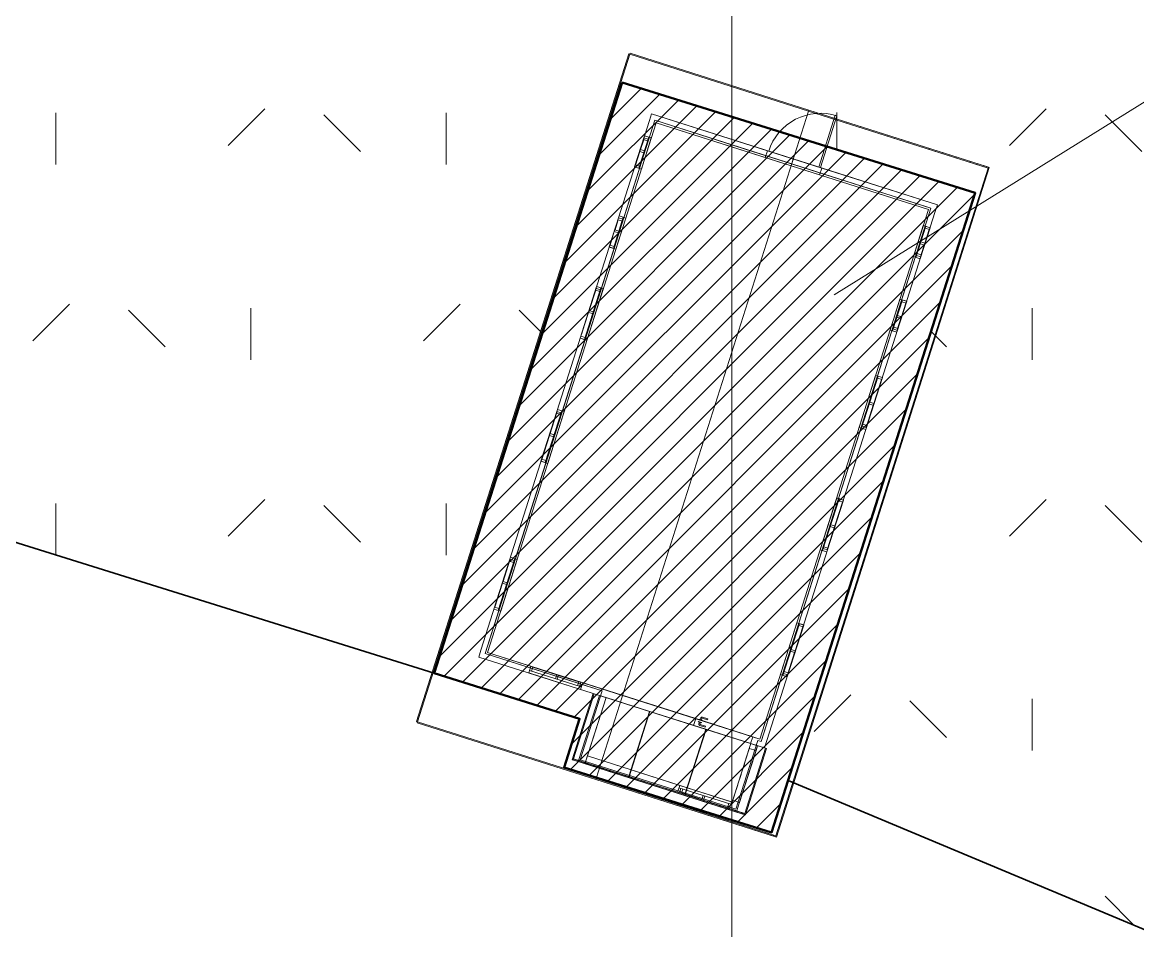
# Model space of a CAD drawing. Header units: metres. Extents: x -207 to 292, y -187 to 169.
# Drawn here: x -13.31 to 7.2, y 38.71 to 55.41 of the extents above; entities that cross this region are included whole.
import ezdxf

# ---------------------------------------------------------------- set-up
doc = ezdxf.new("R2010")
doc.units = ezdxf.units.M
doc.linetypes.add('Overhead', pattern=[0.003969, 0.002381, -0.001587])
for name, color, linetype, lineweight in [('A-DETL-GENF', 7, 'Continuous', 9), ('A-DETL-MEDM', 7, 'Continuous', 9), ('A-DOOR', 7, 'Continuous', 9), ('A-FLOR', 7, 'Continuous', 9), ('A-GLAZ', 7, 'Continuous', 9), ('A-ROOF', 7, 'Continuous', 9), ('A-ROOF-OTLN', 7, 'Continuous', 9), ('ACHURADO', 7, 'Continuous', 9), ('BORDE CAMINO', 7, 'Continuous', 35), ('C-BLDG-PADS', 7, 'Continuous', 9), ('C-TOPO', 7, 'Continuous', 9), ('edificios', 7, 'Continuous', 50), ('grilla', 7, 'Continuous', 9), ('I-WALL', 7, 'Continuous', 9)]:
    doc.layers.add(name, color=color, linetype=linetype, lineweight=lineweight)
doc.layers.add('PR10-ARQ-PL-001-Emplazamiento-C-1_dwg', color=7, linetype='Continuous', lineweight=9, true_color=0x767676)
doc.layers.add('TEXTO', color=5, linetype='Continuous', lineweight=9, true_color=0x0000ff)

# ---------------------------------------------------------------- blocks, each defined once
blk = doc.blocks.new('FCA_N_Puertas - FCA_N_Puerta Externa_ PB_  2_20 x 1_00 2-2128984-PLANTA EMPLAZAMIENTO ACTUALIZADO')
at = {"layer": 'A-DOOR'}
for p, q in [((0.44, 0.031), (0.335, 0.031)), ((0.335, 0.031), (0.335, 0.011)), ((0.335, 0.031), (0.335, 0.011)), ((0.335, 0.011), (0.44, 0.011)), ((0.445, 0.006), (0.445, -0.024)), ((0.465, -0.024), (0.465, 0.006)), ((0.55, -0.065), (-0.55, -0.065)), ((0.44, -0.108), (0.335, -0.108)), ((0.335, -0.108), (0.335, -0.128)), ((0.335, -0.108), (0.335, -0.128)), ((0.335, -0.128), (0.44, -0.128)), ((0.428, -0.024), (0.428, -0.032)), ((0.488, -0.024), (0.428, -0.024)), ((0.488, -0.024), (0.428, -0.024)), ((0.428, -0.032), (0.488, -0.032)), ((0.428, -0.032), (0.488, -0.032)), ((0.428, -0.065), (0.428, -0.073)), ((0.488, -0.065), (0.428, -0.065)), ((0.488, -0.065), (0.428, -0.065)), ((0.428, -0.073), (0.488, -0.073)), ((0.428, -0.073), (0.488, -0.073)), ((0.445, -0.024), (0.465, -0.024)), ((0.445, -0.024), (0.465, -0.024)), ((0.445, -0.073), (0.445, -0.103)), ((0.465, -0.073), (0.445, -0.073)), ((0.465, -0.073), (0.445, -0.073)), ((0.465, -0.103), (0.465, -0.073)), ((0.488, -0.032), (0.488, -0.024)), ((0.488, -0.073), (0.488, -0.065))]:
    blk.add_line(p, q, dxfattribs=at)
at = {"layer": 'A-DOOR', "flags": 128}
for points in [[(0.465, 0.006), (0.465, 0.007), (0.465, 0.008), (0.465, 0.009), (0.465, 0.01), (0.465, 0.011), (0.464, 0.012), (0.464, 0.013), (0.464, 0.014), (0.463, 0.015), (0.463, 0.016), (0.463, 0.017), (0.462, 0.018), (0.462, 0.018), (0.461, 0.019), (0.461, 0.02), (0.46, 0.021), (0.459, 0.022), (0.459, 0.022), (0.458, 0.023), (0.457, 0.024), (0.457, 0.025), (0.456, 0.025), (0.455, 0.026), (0.454, 0.026), (0.454, 0.027), (0.453, 0.028), (0.452, 0.028), (0.451, 0.029), (0.45, 0.029), (0.449, 0.029), (0.448, 0.03), (0.447, 0.03), (0.446, 0.03), (0.445, 0.03), (0.444, 0.031), (0.443, 0.031), (0.442, 0.031), (0.441, 0.031), (0.44, 0.031), (0.44, 0.031)], [(0.44, 0.011), (0.44, 0.011), (0.44, 0.011), (0.441, 0.011), (0.441, 0.011), (0.441, 0.011), (0.441, 0.011), (0.441, 0.011), (0.442, 0.011), (0.442, 0.011), (0.442, 0.011), (0.442, 0.011), (0.442, 0.01), (0.442, 0.01), (0.443, 0.01), (0.443, 0.01), (0.443, 0.01), (0.443, 0.01), (0.443, 0.01), (0.443, 0.01), (0.444, 0.009), (0.444, 0.009), (0.444, 0.009), (0.444, 0.009), (0.444, 0.009), (0.444, 0.009), (0.444, 0.009), (0.444, 0.008), (0.445, 0.008), (0.445, 0.008), (0.445, 0.008), (0.445, 0.008), (0.445, 0.007), (0.445, 0.007), (0.445, 0.007), (0.445, 0.007), (0.445, 0.007), (0.445, 0.006), (0.445, 0.006), (0.445, 0.006), (0.445, 0.006)], [(0.44, -0.128), (0.441, -0.128), (0.442, -0.128), (0.443, -0.128), (0.444, -0.128), (0.445, -0.128), (0.446, -0.127), (0.447, -0.127), (0.448, -0.127), (0.449, -0.126), (0.45, -0.126), (0.451, -0.126), (0.452, -0.125), (0.452, -0.125), (0.453, -0.124), (0.454, -0.124), (0.455, -0.123), (0.456, -0.122), (0.456, -0.122), (0.457, -0.121), (0.458, -0.12), (0.459, -0.12), (0.459, -0.119), (0.46, -0.118), (0.46, -0.117), (0.461, -0.117), (0.462, -0.116), (0.462, -0.115), (0.463, -0.114), (0.463, -0.113), (0.463, -0.112), (0.464, -0.111), (0.464, -0.11), (0.464, -0.109), (0.464, -0.108), (0.465, -0.107), (0.465, -0.106), (0.465, -0.105), (0.465, -0.104), (0.465, -0.103), (0.465, -0.103)], [(0.445, -0.103), (0.445, -0.103), (0.445, -0.103), (0.445, -0.104), (0.445, -0.104), (0.445, -0.104), (0.445, -0.104), (0.445, -0.104), (0.445, -0.105), (0.445, -0.105), (0.445, -0.105), (0.445, -0.105), (0.444, -0.105), (0.444, -0.105), (0.444, -0.106), (0.444, -0.106), (0.444, -0.106), (0.444, -0.106), (0.444, -0.106), (0.444, -0.106), (0.443, -0.107), (0.443, -0.107), (0.443, -0.107), (0.443, -0.107), (0.443, -0.107), (0.443, -0.107), (0.443, -0.107), (0.442, -0.107), (0.442, -0.108), (0.442, -0.108), (0.442, -0.108), (0.442, -0.108), (0.441, -0.108), (0.441, -0.108), (0.441, -0.108), (0.441, -0.108), (0.441, -0.108), (0.44, -0.108), (0.44, -0.108), (0.44, -0.108), (0.44, -0.108)]]:
    blk.add_lwpolyline(points, dxfattribs=at)
blk = doc.blocks.new('M_Door-Opening - 1000 x 2100-2128185-PLANTA EMPLAZAMIENTO ACTUALIZADO')
at = {"layer": 'A-DETL-GENF', "linetype": 'Overhead'}
for p, q in [((-0.508, 0.065), (0.492, 0.065)), ((0.492, -0.065), (-0.508, -0.065))]:
    blk.add_line(p, q, dxfattribs=at)
at = {"layer": 'A-DETL-MEDM'}
for p, q in [((-0.508, -0.065), (-0.508, 0.065)), ((0.492, 0.065), (0.492, -0.065))]:
    blk.add_line(p, q, dxfattribs=at)
blk = doc.blocks.new('FCA_N_Ventana corredera - FCA_N_Ventana corredera B 1_00 x 1_00-2128363-PLANTA EMPLAZAMIENTO ACTUALIZADO')
at = {"layer": 'A-GLAZ'}
for p, q in [((0.5, 0.065), (-0.5, 0.065)), ((-0.5, 0.065), (-0.5, -0.065)), ((-0.5, 0.065), (0.5, 0.065)), ((-0.462, -0.018), (-0.462, 0.065)), ((-0.462, 0.065), (-0.462, -0.018)), ((0, 0.06), (-0.462, 0.06)), ((-0.427, 0.065), (-0.427, 0.06)), ((-0.035, 0.063), (-0.427, 0.063)), ((-0.035, 0.065), (-0.035, 0.06)), ((0, 0.06), (0, 0.065)), ((0, 0.06), (0.462, 0.06)), ((0, 0.06), (0, -0.018)), ((0.035, -0.018), (0.035, 0.06)), ((0.035, 0.058), (0.427, 0.058)), ((0.427, -0.018), (0.427, 0.06)), ((0.462, 0.065), (0.462, -0.018)), ((0.5, -0.065), (0.5, 0.065)), ((-0.5, -0.018), (0.5, -0.018)), ((-0.5, -0.018), (0.5, -0.018)), ((-0.5, -0.065), (0.5, -0.065))]:
    blk.add_line(p, q, dxfattribs=at)
blk = doc.blocks.new('M_Door-Interior-Single-Flush_Panel-Wood - 1000 x 2100mm-2128512-PLANTA EMPLAZAMIENTO ACTUALIZADO')
at = {"layer": 'A-DOOR'}
for p, q in [((0.5, 1.061825), (0.465, 1.061825)), ((0.465, 1.061825), (0.465, 0.061825)), ((0.5, 0.061825), (0.5, 1.061825)), ((0.465, 0.061825), (0.5, 0.061825))]:
    blk.add_line(p, q, dxfattribs=at)
blk.add_arc((0.5, 0.061825), 1, 90, 180, dxfattribs=at)
blk = doc.blocks.new('FCA_N_Ventana corredera - FCA_N_Ventana corredera B 0_60 x 0_60-2129168-PLANTA EMPLAZAMIENTO ACTUALIZADO')
at = {"layer": 'A-GLAZ'}
for p, q in [((0.3, 0.065), (-0.3, 0.065)), ((-0.3, 0.065), (-0.3, -0.065)), ((-0.3, 0.065), (0.3, 0.065)), ((-0.262, -0.018), (-0.262, 0.065)), ((-0.262, 0.065), (-0.262, -0.018)), ((0, 0.06), (-0.262, 0.06)), ((-0.227, 0.065), (-0.227, 0.06)), ((-0.035, 0.063), (-0.227, 0.063)), ((-0.035, 0.065), (-0.035, 0.06)), ((0, 0.06), (0, 0.065)), ((0, 0.06), (0.262, 0.06)), ((0, 0.06), (0, -0.018)), ((0.035, -0.018), (0.035, 0.06)), ((0.035, 0.058), (0.227, 0.058)), ((0.227, -0.018), (0.227, 0.06)), ((0.262, 0.065), (0.262, -0.018)), ((0.3, -0.065), (0.3, 0.065)), ((-0.3, -0.018), (0.3, -0.018)), ((-0.3, -0.018), (0.3, -0.018)), ((-0.3, -0.065), (0.3, -0.065))]:
    blk.add_line(p, q, dxfattribs=at)
blk = doc.blocks.new('YADRAN_LASQUEMAS_ARQ_MO_005_E01_rvt-1-PLANTA EMPLAZAMIENTO ACTUALIZADO')
at = {"layer": 'A-FLOR'}
for p, q in [((-4.796, 43.806), (-1.676, 53.612)), ((-1.676, 53.612), (-4.796, 43.806)), ((-1.676, 53.612), (3.4, 51.997)), ((3.4, 51.997), (-1.676, 53.612)), ((3.4, 51.997), (0.28, 42.191)), ((0.28, 42.191), (3.4, 51.997)), ((-2.643, 43.121), (-4.796, 43.806)), ((-4.796, 43.806), (-2.643, 43.121)), ((-3.049, 41.856), (-2.643, 43.121)), ((-2.643, 43.121), (-3.049, 41.856)), ((0.219, 42.21), (-0.187, 40.946)), ((-0.187, 40.946), (0.219, 42.21)), ((0.28, 42.191), (0.219, 42.21)), ((0.219, 42.21), (0.28, 42.191)), ((-0.187, 40.946), (-3.049, 41.856)), ((-3.049, 41.856), (-0.187, 40.946))]:
    blk.add_line(p, q, dxfattribs=at)
at = {"layer": 'A-ROOF'}
for p, q in [((-2.137, 54.828), (-6.042, 42.555)), ((-6.042, 42.555), (-2.137, 54.828)), ((-2.137, 54.828), (1.149, 53.783)), ((1.149, 53.783), (-2.137, 54.828)), ((-2.756, 41.51), (1.149, 53.783)), ((-2.756, 41.51), (1.149, 53.783)), ((1.149, 53.783), (4.451, 52.732)), ((4.451, 52.732), (1.149, 53.783)), ((0.546, 40.459), (4.451, 52.732)), ((0.546, 40.459), (4.451, 52.732)), ((-2.792, 43.068), (-3.173, 41.87)), ((-3.173, 41.87), (-2.792, 43.068)), ((-2.792, 43.068), (-1.774, 42.745)), ((-1.768, 42.743), (-2.792, 43.068)), ((-2.155, 41.546), (-1.774, 42.745)), ((-2.149, 41.544), (-1.768, 42.743)), ((-1.774, 42.745), (-0.735, 42.414)), ((-0.741, 42.416), (-1.768, 42.743)), ((-6.042, 42.555), (-2.756, 41.51)), ((-2.756, 41.51), (-6.042, 42.555)), ((-1.122, 41.217), (-0.741, 42.416)), ((-1.116, 41.215), (-0.735, 42.414)), ((0.358, 42.066), (-0.741, 42.416)), ((-0.735, 42.414), (0.358, 42.066)), ((-0.023, 40.868), (0.358, 42.066)), ((-0.023, 40.868), (0.358, 42.066)), ((-3.173, 41.87), (-2.149, 41.544)), ((-2.155, 41.546), (-3.173, 41.87)), ((-2.756, 41.51), (0.546, 40.459)), ((0.546, 40.459), (-2.756, 41.51)), ((-1.116, 41.215), (-2.155, 41.546)), ((-2.149, 41.544), (-1.122, 41.217)), ((-1.122, 41.217), (-0.023, 40.868)), ((-0.023, 40.868), (-1.116, 41.215))]:
    blk.add_line(p, q, dxfattribs=at)
at = {"layer": 'A-ROOF-OTLN'}
for p, q in [((-2.155, 54.834), (-6.06, 42.561)), ((-6.06, 42.561), (-2.155, 54.834)), ((-2.137, 54.828), (-6.042, 42.555)), ((-2.137, 54.828), (-6.042, 42.555)), ((-2.155, 54.834), (-2.137, 54.828)), ((-2.137, 54.828), (-2.155, 54.834)), ((-2.131, 54.846), (-2.137, 54.828)), ((-2.137, 54.828), (-2.131, 54.846)), ((-2.137, 54.828), (1.149, 53.783)), ((-2.137, 54.828), (1.149, 53.783)), ((1.155, 53.801), (-2.131, 54.846)), ((-2.131, 54.846), (1.155, 53.801)), ((1.155, 53.801), (1.149, 53.783)), ((1.149, 53.783), (1.155, 53.801)), ((1.149, 53.783), (4.451, 52.732)), ((1.149, 53.783), (4.414, 52.744)), ((4.457, 52.75), (1.155, 53.801)), ((1.155, 53.801), (4.42, 52.762)), ((4.451, 52.732), (0.546, 40.459)), ((4.451, 52.732), (0.546, 40.459)), ((0.559, 40.435), (4.475, 52.744)), ((4.475, 52.744), (0.559, 40.435)), ((4.414, 52.744), (4.42, 52.762)), ((4.414, 52.744), (4.451, 52.732)), ((4.42, 52.762), (4.475, 52.744)), ((4.457, 52.75), (4.451, 52.732)), ((4.475, 52.744), (4.457, 52.75)), ((-2.81, 43.074), (-3.197, 41.857)), ((-3.197, 41.857), (-2.81, 43.074)), ((-3.173, 41.87), (-2.792, 43.068)), ((-3.173, 41.87), (-2.792, 43.068)), ((-2.81, 43.074), (-2.792, 43.068)), ((-2.792, 43.068), (-2.81, 43.074)), ((-6.06, 42.561), (-6.042, 42.555)), ((-6.042, 42.555), (-6.06, 42.561)), ((-6.048, 42.537), (-6.042, 42.555)), ((-6.042, 42.555), (-6.048, 42.537)), ((-6.048, 42.537), (-2.762, 41.492)), ((-2.762, 41.491), (-6.048, 42.537)), ((-2.756, 41.51), (-6.042, 42.555)), ((-2.756, 41.509), (-6.042, 42.555)), ((0.358, 42.066), (-0.023, 40.868)), ((0.358, 42.066), (-0.023, 40.868)), ((-0.011, 40.844), (0.376, 42.06)), ((0.376, 42.06), (-0.011, 40.844)), ((0.376, 42.06), (0.358, 42.066)), ((0.358, 42.066), (0.376, 42.06)), ((-3.197, 41.857), (-3.179, 41.852)), ((-3.149, 41.842), (-3.197, 41.857)), ((-3.179, 41.852), (-3.173, 41.87)), ((-3.179, 41.852), (-2.161, 41.528)), ((-3.144, 41.86), (-3.173, 41.87)), ((-2.155, 41.546), (-3.173, 41.87)), ((-3.144, 41.86), (-3.149, 41.842)), ((-2.126, 41.537), (-3.144, 41.86)), ((-2.132, 41.518), (-3.149, 41.842)), ((-2.762, 41.492), (-2.756, 41.51)), ((-2.756, 41.509), (-2.762, 41.491)), ((-2.762, 41.492), (0.54, 40.441)), ((0.503, 40.453), (-2.762, 41.491)), ((0.546, 40.459), (-2.756, 41.51)), ((0.509, 40.471), (-2.756, 41.509)), ((-2.161, 41.528), (-2.155, 41.546)), ((-2.161, 41.528), (-1.122, 41.197)), ((-1.116, 41.215), (-2.155, 41.546)), ((-2.126, 41.537), (-2.132, 41.518)), ((-1.149, 41.206), (-2.132, 41.518)), ((-1.144, 41.224), (-2.126, 41.537)), ((-1.144, 41.224), (-1.149, 41.206)), ((-0.056, 40.858), (-1.149, 41.206)), ((-0.051, 40.876), (-1.144, 41.224)), ((-1.122, 41.197), (-1.116, 41.215)), ((-1.122, 41.197), (-0.029, 40.849)), ((-0.023, 40.868), (-1.116, 41.215)), ((-0.051, 40.876), (-0.056, 40.858)), ((-0.011, 40.844), (-0.056, 40.858)), ((-0.023, 40.868), (-0.051, 40.876)), ((-0.029, 40.849), (-0.023, 40.868)), ((-0.029, 40.849), (-0.011, 40.844)), ((0.509, 40.471), (0.503, 40.453)), ((0.559, 40.435), (0.503, 40.453)), ((0.546, 40.459), (0.509, 40.471)), ((0.54, 40.441), (0.546, 40.459)), ((0.54, 40.441), (0.559, 40.435))]:
    blk.add_line(p, q, dxfattribs=at)
at = {"layer": 'I-WALL'}
for p, q in [((-4.876, 43.868), (-1.777, 53.607)), ((-1.777, 53.607), (-4.876, 43.868)), ((-4.752, 43.829), (-1.653, 53.568)), ((-1.653, 53.568), (-4.752, 43.829)), ((-1.777, 53.607), (-1.738, 53.731)), ((-1.738, 53.731), (-1.777, 53.607)), ((0.393, 53.053), (-1.738, 53.731)), ((-1.738, 53.731), (0.869, 52.902)), ((0.829, 52.778), (-1.653, 53.568)), ((-1.653, 53.568), (0.354, 52.929)), ((-1.866, 53.328), (-2.048, 52.756)), ((-2.048, 52.756), (-1.866, 53.328)), ((-1.742, 53.288), (-1.924, 52.717)), ((-1.924, 52.717), (-1.742, 53.288)), ((-1.742, 53.288), (-1.866, 53.328)), ((-1.866, 53.328), (-1.742, 53.288)), ((0.393, 53.053), (0.354, 52.929)), ((0.354, 52.929), (0.393, 53.053)), ((0.354, 52.929), (1.354, 52.611)), ((1.394, 52.735), (0.393, 53.053)), ((-2.048, 52.756), (-1.924, 52.717)), ((-2.048, 52.756), (-1.924, 52.717)), ((0.829, 52.778), (0.869, 52.902)), ((3.356, 51.974), (0.829, 52.778)), ((0.869, 52.902), (3.519, 52.058)), ((1.354, 52.611), (1.394, 52.735)), ((1.354, 52.611), (1.394, 52.735)), ((3.519, 52.058), (1.394, 52.735)), ((1.354, 52.611), (3.356, 51.974)), ((3.356, 51.974), (0.257, 42.235)), ((0.257, 42.235), (3.356, 51.974)), ((0.342, 42.072), (3.48, 51.935)), ((3.48, 51.935), (0.342, 42.072)), ((3.519, 52.058), (3.48, 51.935)), ((3.48, 51.935), (3.519, 52.058)), ((-2.335, 51.855), (-2.516, 51.283)), ((-2.516, 51.283), (-2.335, 51.855)), ((-2.211, 51.816), (-2.393, 51.244)), ((-2.393, 51.244), (-2.211, 51.816)), ((-2.211, 51.816), (-2.335, 51.855)), ((-2.335, 51.855), (-2.211, 51.816)), ((3.08, 51.106), (3.261, 51.677)), ((3.261, 51.677), (3.08, 51.106)), ((3.203, 51.066), (3.385, 51.638)), ((3.385, 51.638), (3.203, 51.066)), ((3.385, 51.638), (3.261, 51.677)), ((3.385, 51.638), (3.261, 51.677)), ((-2.516, 51.283), (-2.393, 51.244)), ((-2.516, 51.283), (-2.393, 51.244)), ((3.08, 51.106), (3.203, 51.066)), ((3.203, 51.066), (3.08, 51.106)), ((-2.747, 50.559), (-3.05, 49.606)), ((-3.05, 49.606), (-2.747, 50.559)), ((-2.623, 50.52), (-2.926, 49.567)), ((-2.926, 49.567), (-2.623, 50.52)), ((-2.623, 50.52), (-2.747, 50.559)), ((-2.747, 50.559), (-2.623, 50.52)), ((2.649, 49.754), (2.831, 50.326)), ((2.831, 50.326), (2.649, 49.754)), ((2.773, 49.715), (2.955, 50.286)), ((2.955, 50.286), (2.773, 49.715)), ((2.955, 50.286), (2.831, 50.326)), ((2.955, 50.286), (2.831, 50.326)), ((2.649, 49.754), (2.773, 49.715)), ((2.773, 49.715), (2.649, 49.754)), ((-3.05, 49.606), (-2.926, 49.567)), ((-3.05, 49.606), (-2.926, 49.567)), ((2.081, 47.967), (2.384, 48.92)), ((2.384, 48.92), (2.081, 47.967)), ((2.205, 47.928), (2.508, 48.881)), ((2.508, 48.881), (2.205, 47.928)), ((2.508, 48.881), (2.384, 48.92)), ((2.508, 48.881), (2.384, 48.92)), ((-3.466, 48.298), (-3.77, 47.345)), ((-3.77, 47.345), (-3.466, 48.298)), ((-3.342, 48.258), (-3.646, 47.305)), ((-3.646, 47.305), (-3.342, 48.258)), ((-3.342, 48.258), (-3.466, 48.298)), ((-3.466, 48.298), (-3.342, 48.258)), ((2.081, 47.967), (2.205, 47.928)), ((2.205, 47.928), (2.081, 47.967)), ((-3.77, 47.345), (-3.646, 47.305)), ((-3.77, 47.345), (-3.646, 47.305)), ((1.364, 45.715), (1.668, 46.668)), ((1.668, 46.668), (1.364, 45.715)), ((1.488, 45.676), (1.792, 46.629)), ((1.792, 46.629), (1.488, 45.676)), ((1.792, 46.629), (1.668, 46.668)), ((1.792, 46.629), (1.668, 46.668)), ((-4.331, 45.579), (-4.635, 44.626)), ((-4.635, 44.626), (-4.331, 45.579)), ((-4.208, 45.539), (-4.511, 44.586)), ((-4.511, 44.586), (-4.208, 45.539)), ((-4.208, 45.539), (-4.331, 45.579)), ((-4.331, 45.579), (-4.208, 45.539)), ((1.364, 45.715), (1.488, 45.676)), ((1.488, 45.676), (1.364, 45.715)), ((-4.635, 44.626), (-4.511, 44.586)), ((-4.635, 44.626), (-4.511, 44.586)), ((0.634, 43.42), (0.937, 44.373)), ((0.937, 44.373), (0.634, 43.42)), ((0.758, 43.38), (1.061, 44.333)), ((1.061, 44.333), (0.758, 43.38)), ((1.061, 44.333), (0.937, 44.373)), ((1.061, 44.333), (0.937, 44.373)), ((-4.915, 43.744), (-4.876, 43.868)), ((-4.876, 43.868), (-4.915, 43.744)), ((-2.309, 42.915), (-4.915, 43.744)), ((-4.915, 43.744), (-2.696, 43.038)), ((-0.924, 42.611), (-4.752, 43.829)), ((-4.752, 43.829), (-2.27, 43.039)), ((-3.956, 43.575), (-3.995, 43.451)), ((-3.956, 43.575), (-3.995, 43.451)), ((-3.003, 43.272), (-3.956, 43.575)), ((-3.956, 43.575), (-3.003, 43.272)), ((-3.042, 43.148), (-3.995, 43.451)), ((-3.995, 43.451), (-3.042, 43.148)), ((0.634, 43.42), (0.758, 43.38)), ((0.758, 43.38), (0.634, 43.42)), ((-3.042, 43.148), (-3.003, 43.272)), ((-3.003, 43.272), (-3.042, 43.148)), ((-2.696, 43.038), (-3.08, 41.84)), ((-3.08, 41.84), (-2.696, 43.038)), ((-2.572, 42.999), (-2.956, 41.801)), ((-2.917, 41.925), (-2.572, 42.999)), ((-2.696, 43.038), (-2.572, 42.999)), ((-2.572, 42.999), (-0.964, 42.487)), ((-2.27, 43.039), (-2.309, 42.915)), ((0.218, 42.111), (-2.309, 42.915)), ((-2.27, 43.039), (0.257, 42.235)), ((-0.924, 42.611), (-0.964, 42.487)), ((-0.924, 42.611), (-0.964, 42.487)), ((-0.964, 42.487), (0.084, 42.153)), ((0.124, 42.277), (-0.924, 42.611)), ((0.084, 42.153), (0.124, 42.277)), ((0.124, 42.277), (0.084, 42.153)), ((0.257, 42.235), (0.124, 42.277)), ((-0.255, 41.078), (0.09, 42.152)), ((0.061, 42.063), (-0.244, 41.111)), ((0.214, 42.112), (-0.131, 41.038)), ((0.09, 42.152), (0.061, 42.063)), ((0.185, 42.023), (0.061, 42.063)), ((0.185, 42.023), (0.061, 42.063)), ((0.084, 42.153), (0.09, 42.152)), ((0.09, 42.152), (0.214, 42.112)), ((0.185, 42.023), (0.214, 42.112)), ((0.214, 42.112), (0.218, 42.111)), ((0.342, 42.072), (0.218, 42.111)), ((0.342, 42.072), (0.218, 42.111)), ((-2.917, 41.925), (-2.956, 41.801)), ((-0.255, 41.078), (-2.917, 41.925)), ((-2.917, 41.925), (-2.11, 41.668)), ((-0.12, 41.071), (0.185, 42.023)), ((-2.956, 41.801), (-3.08, 41.84)), ((-2.956, 41.801), (-3.08, 41.84)), ((-2.956, 41.801), (-0.171, 40.914)), ((-2.149, 41.544), (-2.956, 41.801)), ((-2.149, 41.544), (-2.11, 41.668)), ((-2.11, 41.668), (-1.083, 41.341)), ((-1.122, 41.217), (-2.149, 41.544)), ((-1.218, 41.384), (-1.258, 41.26)), ((-1.258, 41.26), (-1.218, 41.384)), ((-1.258, 41.26), (-0.305, 40.957)), ((-0.305, 40.957), (-1.258, 41.26)), ((-1.218, 41.384), (-0.266, 41.081)), ((-0.266, 41.081), (-1.218, 41.384)), ((-1.122, 41.217), (-1.083, 41.341)), ((-1.083, 41.341), (-0.255, 41.078)), ((-0.171, 40.914), (-1.122, 41.217)), ((-0.305, 40.957), (-0.266, 41.081)), ((-0.305, 40.957), (-0.266, 41.081)), ((-0.244, 41.111), (-0.255, 41.078)), ((-0.244, 41.111), (-0.12, 41.071)), ((-0.244, 41.111), (-0.12, 41.071)), ((-0.131, 41.038), (-0.171, 40.914)), ((-0.171, 40.914), (-0.131, 41.038)), ((-0.131, 41.038), (-0.12, 41.071))]:
    blk.add_line(p, q, dxfattribs=at)
at = {"layer": 'A-DOOR', "lineweight": 9}
for name, p, rotation in [('M_Door-Interior-Single-Flush_Panel-Wood - 1000 x 2100mm-2128512-PLANTA EMPLAZAMIENTO ACTUALIZADO', (0.875, 52.835), 342.3503138969855), ('FCA_N_Puertas - FCA_N_Puerta Externa_ PB_  2_20 x 1_00 2-2128984-PLANTA EMPLAZAMIENTO ACTUALIZADO', (-0.42, 42.382), 162.3503138969851), ('M_Door-Opening - 1000 x 2100-2128185-PLANTA EMPLAZAMIENTO ACTUALIZADO', (-0.032, 41.559), 252.2063554506994)]:
    blk.add_blockref(name, p, dxfattribs=dict(at, rotation=rotation))
at = {"layer": 'A-GLAZ', "lineweight": 9}
for name, p, rotation in [('FCA_N_Ventana corredera - FCA_N_Ventana corredera B 0_60 x 0_60-2129168-PLANTA EMPLAZAMIENTO ACTUALIZADO', (-1.895, 53.022), 72.35031389698563), ('FCA_N_Ventana corredera - FCA_N_Ventana corredera B 0_60 x 0_60-2129168-PLANTA EMPLAZAMIENTO ACTUALIZADO', (-2.364, 51.549), 72.35031389698563), ('FCA_N_Ventana corredera - FCA_N_Ventana corredera B 0_60 x 0_60-2129168-PLANTA EMPLAZAMIENTO ACTUALIZADO', (3.233, 51.372), 252.3503138969854), ('FCA_N_Ventana corredera - FCA_N_Ventana corredera B 1_00 x 1_00-2128363-PLANTA EMPLAZAMIENTO ACTUALIZADO', (-2.837, 50.063), 72.35031389698563), ('FCA_N_Ventana corredera - FCA_N_Ventana corredera B 0_60 x 0_60-2129168-PLANTA EMPLAZAMIENTO ACTUALIZADO', (2.802, 50.02), 252.3503138969854), ('FCA_N_Ventana corredera - FCA_N_Ventana corredera B 1_00 x 1_00-2128363-PLANTA EMPLAZAMIENTO ACTUALIZADO', (2.295, 48.424), 252.3503138969854), ('FCA_N_Ventana corredera - FCA_N_Ventana corredera B 1_00 x 1_00-2128363-PLANTA EMPLAZAMIENTO ACTUALIZADO', (-3.556, 47.801), 72.35031389698563), ('FCA_N_Ventana corredera - FCA_N_Ventana corredera B 1_00 x 1_00-2128363-PLANTA EMPLAZAMIENTO ACTUALIZADO', (1.578, 46.172), 252.3503138969854), ('FCA_N_Ventana corredera - FCA_N_Ventana corredera B 1_00 x 1_00-2128363-PLANTA EMPLAZAMIENTO ACTUALIZADO', (-4.421, 45.082), 72.35031389698563), ('FCA_N_Ventana corredera - FCA_N_Ventana corredera B 1_00 x 1_00-2128363-PLANTA EMPLAZAMIENTO ACTUALIZADO', (0.848, 43.877), 252.3503138969854), ('FCA_N_Ventana corredera - FCA_N_Ventana corredera B 1_00 x 1_00-2128363-PLANTA EMPLAZAMIENTO ACTUALIZADO', (-3.499, 43.362), 342.3503138969851), ('FCA_N_Ventana corredera - FCA_N_Ventana corredera B 1_00 x 1_00-2128363-PLANTA EMPLAZAMIENTO ACTUALIZADO', (-0.761, 41.171), 162.3503138969851)]:
    blk.add_blockref(name, p, dxfattribs=dict(at, rotation=rotation))
blk = doc.blocks.new('PR10-ARQ-PL-001-Emplazamiento-C-1_dwg-674643-PLANTA EMPLAZAMIENTO ACTUALIZADO')
at = {"lineweight": 9, "true_color": 0x0000ff}
h = blk.add_hatch(dxfattribs=at)
h.set_pattern_fill('FP_4', color=5, style=0, pattern_type=2)
h.set_pattern_definition([(45, (0, 0), (-0.2245064, 0.2245064), [])])
h.paths.add_polyline_path([(0.471, 40.52), (4.216, 52.278), (-2.274, 54.307), (-5.734, 43.445), (-3.06, 42.608), (-3.345, 41.713)])
at = {"layer": 'ACHURADO'}
h = blk.add_hatch(dxfattribs=at)
h.set_pattern_fill('FP_1', color=256, style=0, pattern_type=2)
h.set_pattern_definition([(90, (-655750.258, -5498481.082), (-3.592, 3.592), [0.9525, -6.232]), (45, (-655750.258, -5498481.082), (-3.5921024484, 3.5921024484), [0.9525, -4.127]), (135, (-655750.258, -5498481.082), (-3.5921024484, -3.5921024484), [0.9525, -4.127])])
h.paths.add_polyline_path([(59.041, -16.039), (59.364, -16.033), (59.687, -16.016), (60.008, -15.986), (60.647, -15.89), (60.963, -15.823), (61.276, -15.745), (61.586, -15.654), (61.893, -15.552), (62.195, -15.438), (62.493, -15.313), (62.785, -15.176), (63.072, -15.028), (63.354, -14.87), (63.629, -14.701), (63.929, -14.498), (64.158, -14.331), (64.412, -14.131), (64.658, -13.922), (64.896, -13.704), (65.124, -13.389), (65.342, -13.067), (65.748, -12.404), (65.934, -12.064), (66.111, -11.717), (66.276, -11.365), (66.43, -11.009), (66.573, -10.647), (66.704, -10.282), (66.824, -9.912), (66.932, -9.539), (67.114, -8.783), (67.186, -8.401), (67.247, -8.017), (67.296, -7.632), (67.332, -7.245), (67.357, -6.857), (67.369, -6.469), (67.369, -6.08), (67.357, -5.692), (67.333, -5.304), (67.296, -4.917), (67.248, -4.531), (67.145, -4.229), (67.031, -3.931), (66.905, -3.637), (66.768, -3.349), (66.62, -3.066), (66.46, -2.79), (66.289, -2.52), (66.108, -2.257), (65.917, -2.001), (65.716, -1.754), (65.505, -1.514), (65.285, -1.283), (65.055, -1.06), (64.817, -0.847), (64.571, -0.644), (64.318, -0.45), (64.056, -0.267), (63.788, -0.094), (63.513, 0.068), (63.231, 0.219), (62.944, 0.359), (62.652, 0.487), (62.355, 0.604), (62.053, 0.709), (61.748, 0.802), (61.439, 0.883), (5.169, 22.379), (4.873, 21.694), (5.024, 21.629), (4.838, 21.197), (4.475, 21.353), (4.661, 21.785), (5.064, 22.42), (-8.141, 27.464), (-11.428, 19.295), (-11.308, 19.263), (-10.055, 22.413), (17.624, 11.442), (13.769, 2.141), (23.162, -1.582), (22.598, -2.976), (22.412, -2.902), (22.901, -1.694), (13.506, 2.03), (17.362, 11.331), (-9.943, 22.154), (-11.202, 18.99), (-12.658, 19.567), (-15.42, 12.653), (12.68, 1.43), (12.748, 1.614), (12.594, 1.671), (12.757, 2.112), (13.128, 1.975), (12.965, 1.534), (12.865, 1.357), (13.051, 1.282), (13.056, 1.293), (18.049, -1.169), (18.54, -1.447), (19.037, -1.715), (19.539, -1.974), (20.045, -2.224), (20.557, -2.464), (21.072, -2.694), (21.592, -2.915), (22.116, -3.125), (22.643, -3.326), (56.499, -15.638), (56.809, -15.73), (57.121, -15.811), (57.437, -15.879), (57.755, -15.936), (58.075, -15.98), (58.396, -16.012), (58.719, -16.031)])
h.paths.add_polyline_path([(59.435, -14.371), (59.32, -14.791), (59.507, -14.398), (59.652, -14.451), (59.815, -14.011), (59.445, -13.873), (59.281, -14.314)])
h.paths.add_polyline_path([(59.169, -15.31), (59.097, -15.283), (59.474, -14.266), (59.451, -14.243), (59.426, -14.184), (59.426, -14.151), (59.45, -14.091), (59.5, -14.051), (59.531, -14.042), (59.596, -14.048), (59.624, -14.063), (59.666, -14.112), (59.678, -14.176), (59.657, -14.237), (59.609, -14.279), (59.546, -14.293), (59.47, -14.498)])
h.paths.add_polyline_path([(4.383, 63.836), (3.539, 60.674), (-14.168, 65.398), (-13.344, 68.488), (-11.308, 67.954)])
h.paths.add_polyline_path([(74.079, 11.515), (74.419, 11.517), (74.759, 11.532), (75.098, 11.559), (75.436, 11.598), (75.773, 11.649), (76.107, 11.712), (76.439, 11.787), (76.768, 11.874), (77.093, 11.974), (77.415, 12.084), (77.732, 12.207), (78.045, 12.34), (78.353, 12.485), (78.655, 12.641), (78.952, 12.808), (79.242, 12.985), (79.803, 13.371), (80.072, 13.579), (80.334, 13.796), (87.871, 25.73), (88.01, 26.122), (88.137, 26.518), (88.253, 26.918), (88.357, 27.321), (88.448, 27.727), (88.528, 28.135), (88.596, 28.545), (88.651, 28.958), (88.695, 29.371), (88.726, 29.786), (88.745, 30.202), (88.752, 30.618), (88.747, 31.034), (88.729, 31.449), (88.699, 31.864), (88.657, 32.278), (88.602, 32.691), (88.536, 33.101), (88.457, 33.51), (88.367, 33.916), (88.264, 34.319), (88.15, 34.719), (88.024, 35.116), (87.886, 35.509), (87.738, 35.897), (87.577, 36.28), (87.405, 36.659), (87.223, 37.033), (87.029, 37.401), (86.824, 37.764), (86.297, 38.565), (86.017, 38.954), (85.727, 39.337), (85.428, 39.711), (85.118, 40.078), (84.799, 40.436), (84.471, 40.786), (84.133, 41.127), (83.787, 41.459), (83.432, 41.781), (83.069, 42.094), (82.698, 42.398), (82.318, 42.692), (81.931, 42.975), (81.537, 43.249), (81.136, 43.512), (80.728, 43.764), (80.313, 44.005), (79.466, 44.455), (79.034, 44.662), (78.596, 44.859), (77.219, 45.433), (76.281, 45.811), (75.338, 46.178), (74.048, 46.657), (72.639, 47.151), (71.523, 47.529), (70.56, 47.838), (69.324, 48.214), (67.648, 48.694), (66.591, 48.976), (65.641, 49.218), (64.706, 49.444), (63.72, 49.67), (62.731, 49.884), (61.74, 50.086), (60.746, 50.276), (59.75, 50.454), (58.645, 50.636), (57.752, 50.773), (56.75, 50.915), (47.138, 52.618), (4.383, 63.836), (4.455, 64.106), (-13.253, 68.83), (-13.344, 68.488), (-37.173, 74.741), (-37.73, 74.868), (-38.29, 74.983), (-38.852, 75.087), (-39.416, 75.178), (-39.983, 75.257), (-40.55, 75.324), (-41.119, 75.379), (-41.689, 75.422), (-42.26, 75.452), (-42.831, 75.47), (-43.403, 75.476), (-43.974, 75.469), (-44.546, 75.451), (-45.116, 75.42), (-45.686, 75.377), (-46.29, 75.317), (-46.823, 75.254), (-47.389, 75.174), (-47.953, 75.083), (-48.515, 74.979), (-49.075, 74.863), (-49.632, 74.735), (-50.186, 74.595), (-50.737, 74.444), (-51.285, 74.28), (-51.829, 74.105), (-52.369, 73.919), (-53.282, 73.572), (-53.437, 73.511), (-53.964, 73.29), (-54.486, 73.057), (-55.004, 72.814), (-55.515, 72.559), (-56.744, 71.906), (-57.096, 71.695), (-57.441, 71.473), (-57.779, 71.241), (-58.11, 70.999), (-58.433, 70.746), (-58.748, 70.483), (-59.055, 70.211), (-59.353, 69.929), (-59.642, 69.638), (-59.922, 69.339), (-60.454, 68.714), (-60.704, 68.39), (-60.945, 68.058), (-61.176, 67.718), (-61.395, 67.372), (-61.604, 67.019), (-61.802, 66.66), (-61.87, 66.421), (-61.925, 66.178), (-61.969, 65.934), (-62.001, 65.687), (-62.02, 65.44), (-62.027, 65.191), (-62.022, 64.943), (-62.005, 64.695), (-61.975, 64.448), (-61.933, 64.203), (-61.88, 63.961), (-61.814, 63.721), (-61.736, 63.485), (-61.647, 63.253), (-61.546, 63.026), (-61.435, 62.804), (-61.312, 62.588), (-61.179, 62.378), (-61.036, 62.175), (-60.883, 61.979), (-60.72, 61.792), (-60.549, 61.612), (-60.368, 61.441), (-50.261, 51.92), (-50.001, 51.703), (-49.733, 51.495), (-49.459, 51.296), (-49.178, 51.107), (-48.891, 50.927), (-48.598, 50.756), (-48.299, 50.596), (-47.995, 50.446), (-47.687, 50.305), (-47.373, 50.176), (-47.056, 50.057), (-46.735, 49.949), (-46.41, 49.851), (-36.452, 46.747), (-35.977, 46.589), (-35.734, 46.527), (-35.489, 46.476), (-35.241, 46.437), (-34.992, 46.409), (-34.742, 46.393), (-34.491, 46.388), (-34.241, 46.395), (-33.991, 46.414), (-33.742, 46.445), (-33.495, 46.487), (-33.25, 46.54), (-32.77, 46.681), (-32.535, 46.769), (-32.304, 46.867), (-32.078, 46.975), (-31.858, 47.094), (-31.643, 47.224), (-31.45, 47.401), (-31.249, 47.57), (-31.041, 47.729), (-30.825, 47.877), (-30.602, 48.016), (-30.373, 48.143), (-30.138, 48.26), (-29.898, 48.365), (-29.653, 48.459), (-29.404, 48.541), (-29.152, 48.611), (-28.896, 48.67), (-28.638, 48.716), (-28.378, 48.749), (-28.117, 48.771), (-27.855, 48.78), (-27.593, 48.776), (-27.331, 48.76), (-27.07, 48.732), (-24.049, 48.124), (-23.556, 49.669), (-25.589, 50.294), (-22.166, 61.011), (-15.021, 58.813), (-18.448, 48.083), (-20.309, 48.655), (-20.499, 48.062), (-5.734, 43.445), (-2.274, 54.307), (4.216, 52.278), (0.775, 41.473), (44.657, 23.108), (70.133, 12.433), (70.443, 12.292), (70.757, 12.162), (71.076, 12.044), (71.4, 11.937), (71.726, 11.843), (72.056, 11.759), (72.389, 11.688), (72.724, 11.629), (73.061, 11.583), (73.399, 11.548), (73.739, 11.525)])
h.paths.add_polyline_path([(21.235, 33.748), (18.993, 34.754), (19.006, 34.782), (18.943, 34.811), (21.382, 40.36), (23.596, 39.341), (23.56, 39.258), (23.681, 39.203), (21.238, 33.756)])
h.paths.add_polyline_path([(18.447, 34.97), (16.233, 35.988), (18.672, 41.537), (20.887, 40.519), (20.81, 40.346), (20.848, 40.329), (18.483, 35.052)])
h.paths.add_polyline_path([(15.019, 36.371), (12.777, 37.376), (13.084, 38.06), (15.244, 42.974), (17.51, 41.926), (15.032, 36.401)])
h.paths.add_polyline_path([(2.765, 57.283), (1.587, 57.283), (1.592, 57.399), (1.609, 57.513), (1.637, 57.625), (1.676, 57.735), (1.726, 57.839), (1.785, 57.938), (1.854, 58.031), (1.932, 58.117), (2.018, 58.195), (2.111, 58.263), (2.21, 58.323), (2.314, 58.372), (2.423, 58.411), (2.535, 58.439), (2.65, 58.456), (2.765, 58.456), (2.765, 57.399)])
h.paths.add_polyline_path([(2.765, 56.104), (2.765, 57.283), (3.944, 57.283), (3.939, 57.168), (3.922, 57.053), (3.894, 56.941), (3.85, 56.822), (3.805, 56.727), (3.746, 56.628), (3.677, 56.535), (3.599, 56.45), (3.513, 56.372), (3.42, 56.303), (3.321, 56.244), (3.217, 56.194), (3.108, 56.155), (2.995, 56.127), (2.881, 56.11)])
at = {"layer": 'BORDE CAMINO'}
blk.add_line((-5.734, 43.445), (-20.499, 48.062), dxfattribs=at)
at = {"layer": 'BORDE CAMINO', "flags": 128}
blk.add_lwpolyline([(70.133, 12.433), (36.605, 26.482), (0.775, 41.473)], dxfattribs=at)
at = {"layer": 'C-BLDG-PADS', "flags": 128}
blk.add_lwpolyline([(-1.676, 53.612), (3.4, 51.997), (0.28, 42.191), (0.219, 42.21), (-0.187, 40.946), (-3.049, 41.856), (-2.643, 43.121), (-4.796, 43.806)], close=True, dxfattribs=at)
at = {"layer": 'C-TOPO', "flags": 128}
blk.add_lwpolyline([(-20.351, 48.016), (-11.701, 45.311), (-10.462, 44.923), (-10.415, 44.909), (-9.832, 44.726), (-9.397, 44.59), (-8.589, 44.338), (-5.734, 43.445), (-3.226, 42.66), (-3.06, 42.608), (-3.345, 41.713), (-2.411, 41.421), (0.471, 40.52), (0.775, 41.473), (0.983, 41.385), (2.002, 40.959), (3.065, 40.514), (3.954, 40.142), (4.269, 40.011), (5.067, 39.677), (7.289, 38.747)], dxfattribs=at)
blk.add_lwpolyline([(-20.351, 48.016), (-11.701, 45.311), (-10.462, 44.923), (-10.415, 44.909), (-9.832, 44.726), (-9.397, 44.59), (-8.589, 44.338), (-5.734, 43.445), (-3.226, 42.66), (-3.06, 42.608), (-3.345, 41.713), (-2.411, 41.421), (0.471, 40.52), (0.775, 41.473), (0.983, 41.385), (2.002, 40.959), (3.065, 40.514), (3.954, 40.142), (4.269, 40.011), (5.067, 39.677), (7.289, 38.747)], dxfattribs=at)
blk.add_lwpolyline([(3.4, 51.997), (0.28, 42.191), (0.219, 42.21), (-0.187, 40.946), (-3.049, 41.856), (-2.643, 43.121), (-4.796, 43.806), (-1.676, 53.612), (-0.031, 53.088), (1.024, 52.753), (1.602, 52.569), (1.95, 52.458), (2.258, 52.36), (3.001, 52.124), (3.342, 52.015), (3.4, 51.997), (2.952, 50.59), (2.948, 50.578), (2.942, 50.558), (2.769, 50.015), (2.551, 49.329), (1.039, 44.578), (0.954, 44.311), (0.887, 44.1), (0.619, 43.258), (0.334, 42.363), (0.28, 42.191), (0.219, 42.21), (-0.187, 40.946), (-2.298, 41.618), (-3.049, 41.856), (-2.643, 43.121), (-2.956, 43.221), (-4.796, 43.806), (-4.587, 44.461), (-4.32, 45.301), (-2.42, 51.273), (-2.284, 51.7), (-1.676, 53.612), (-2.284, 51.7), (-1.676, 53.612), (-0.031, 53.088), (1.024, 52.753), (1.602, 52.569), (1.95, 52.458), (2.258, 52.36), (3.001, 52.124), (3.342, 52.015), (3.4, 51.997), (2.952, 50.59), (2.948, 50.578), (2.942, 50.558), (2.769, 50.015), (2.551, 49.329), (1.039, 44.578), (0.954, 44.311), (0.887, 44.1), (0.619, 43.258), (0.334, 42.363), (0.28, 42.191), (0.219, 42.21), (-0.187, 40.946), (-2.298, 41.618), (-3.049, 41.856), (-2.643, 43.121), (-2.956, 43.221), (-4.796, 43.806), (-4.587, 44.461), (-4.32, 45.301), (-2.42, 51.273), (-2.284, 51.7), (-2.42, 51.273), (-4.32, 45.301), (-4.587, 44.461), (-4.796, 43.806), (-2.956, 43.221), (-2.643, 43.121), (-3.049, 41.856), (-2.298, 41.618), (-0.187, 40.946), (0.219, 42.21), (0.28, 42.191), (0.334, 42.363), (0.619, 43.258), (0.887, 44.1), (0.954, 44.311), (1.039, 44.578), (2.551, 49.329), (2.769, 50.015), (2.942, 50.558), (2.948, 50.578), (2.952, 50.59), (3.4, 51.997), (3.342, 52.015), (3.001, 52.124), (2.258, 52.36), (1.95, 52.458), (1.602, 52.569), (1.024, 52.753), (-0.031, 53.088), (-1.676, 53.612)], close=True, dxfattribs=at)
at = {"layer": 'edificios', "flags": 128}
blk.add_lwpolyline([(-2.274, 54.307), (4.216, 52.278), (0.471, 40.52), (-3.345, 41.713), (-3.06, 42.608), (-5.734, 43.445)], close=True, dxfattribs=at)
at = {"layer": 'grilla'}
blk.add_line((-0.258, 166.258), (-0.258, -186.737), dxfattribs=at)
at = {"layer": 'TEXTO', "flags": 128}
blk.add_lwpolyline([(17.175, 54.036), (7.468, 54.036), (1.619, 50.406)], dxfattribs=at)

msp = doc.modelspace()

# ---------------------------------------------------------------- linework, layer by layer
at = {"layer": 'C-BLDG-PADS'}
for p, q in [((-4.796, 43.806), (-1.676, 53.612)), ((-1.676, 53.612), (3.4, 51.997)), ((3.4, 51.997), (0.28, 42.191)), ((-2.643, 43.121), (-4.796, 43.806)), ((-3.049, 41.856), (-2.643, 43.121)), ((0.219, 42.21), (-0.187, 40.946)), ((0.28, 42.191), (0.219, 42.21)), ((-0.187, 40.946), (-3.049, 41.856))]:
    msp.add_line(p, q, dxfattribs=at)
at = {"layer": 'C-TOPO'}
for p, q in [((-1.676, 53.612), (-4.796, 43.806)), ((-1.676, 53.612), (-2.284, 51.7)), ((-1.676, 53.612), (-2.284, 51.7)), ((-1.676, 53.612), (-2.284, 51.7)), ((-1.676, 53.612), (-0.031, 53.088)), ((-0.031, 53.088), (-1.676, 53.612)), ((-0.031, 53.088), (-1.676, 53.612)), ((-1.676, 53.612), (3.4, 51.997)), ((-0.031, 53.088), (1.024, 52.753)), ((1.024, 52.753), (-0.031, 53.088)), ((1.024, 52.753), (-0.031, 53.088)), ((1.024, 52.753), (1.602, 52.569)), ((1.602, 52.569), (1.024, 52.753)), ((1.602, 52.569), (1.024, 52.753)), ((1.602, 52.569), (1.95, 52.458)), ((1.95, 52.458), (1.602, 52.569)), ((1.95, 52.458), (1.602, 52.569)), ((1.95, 52.458), (2.258, 52.36)), ((2.258, 52.36), (1.95, 52.458)), ((2.258, 52.36), (1.95, 52.458)), ((2.258, 52.36), (3.001, 52.124)), ((3.001, 52.124), (2.258, 52.36)), ((3.001, 52.124), (2.258, 52.36)), ((3.001, 52.124), (3.342, 52.015)), ((3.342, 52.015), (3.001, 52.124)), ((3.342, 52.015), (3.001, 52.124)), ((0.28, 42.191), (3.4, 51.997)), ((3.4, 51.997), (2.952, 50.59)), ((2.952, 50.59), (3.4, 51.997)), ((2.952, 50.59), (3.4, 51.997)), ((3.342, 52.015), (3.4, 51.997)), ((3.4, 51.997), (3.342, 52.015)), ((3.4, 51.997), (3.342, 52.015)), ((-2.42, 51.273), (-2.284, 51.7)), ((-2.284, 51.7), (-2.42, 51.273)), ((-2.284, 51.7), (-2.42, 51.273)), ((-4.32, 45.301), (-2.42, 51.273)), ((-2.42, 51.273), (-4.32, 45.301)), ((-2.42, 51.273), (-4.32, 45.301)), ((2.942, 50.558), (2.769, 50.015)), ((2.769, 50.015), (2.942, 50.558)), ((2.769, 50.015), (2.942, 50.558)), ((2.948, 50.578), (2.942, 50.558)), ((2.942, 50.558), (2.948, 50.578)), ((2.942, 50.558), (2.948, 50.578)), ((2.952, 50.59), (2.948, 50.578)), ((2.948, 50.578), (2.952, 50.59)), ((2.948, 50.578), (2.952, 50.59)), ((2.769, 50.015), (2.551, 49.329)), ((2.551, 49.329), (2.769, 50.015)), ((2.551, 49.329), (2.769, 50.015)), ((2.551, 49.329), (1.039, 44.578)), ((1.039, 44.578), (2.551, 49.329)), ((1.039, 44.578), (2.551, 49.329)), ((-20.351, 48.016), (-11.701, 45.311)), ((-11.701, 45.311), (-20.351, 48.016)), ((-11.701, 45.311), (-10.462, 44.923)), ((-10.462, 44.923), (-11.701, 45.311)), ((-4.587, 44.461), (-4.32, 45.301)), ((-4.32, 45.301), (-4.587, 44.461)), ((-4.32, 45.301), (-4.587, 44.461)), ((-10.462, 44.923), (-10.415, 44.909)), ((-10.415, 44.909), (-10.462, 44.923)), ((-10.415, 44.909), (-9.832, 44.726)), ((-9.832, 44.726), (-10.415, 44.909)), ((-9.832, 44.726), (-9.397, 44.59)), ((-9.397, 44.59), (-9.832, 44.726)), ((-9.397, 44.59), (-8.589, 44.338)), ((-8.589, 44.338), (-9.397, 44.59)), ((1.039, 44.578), (0.954, 44.311)), ((0.954, 44.311), (1.039, 44.578)), ((0.954, 44.311), (1.039, 44.578)), ((-8.589, 44.338), (-5.734, 43.445)), ((-5.734, 43.445), (-8.589, 44.338)), ((-4.796, 43.806), (-4.587, 44.461)), ((-4.587, 44.461), (-4.796, 43.806)), ((-4.587, 44.461), (-4.796, 43.806)), ((0.954, 44.311), (0.887, 44.1)), ((0.887, 44.1), (0.954, 44.311)), ((0.887, 44.1), (0.954, 44.311)), ((0.887, 44.1), (0.619, 43.258)), ((0.619, 43.258), (0.887, 44.1)), ((0.619, 43.258), (0.887, 44.1)), ((-2.956, 43.221), (-4.796, 43.806)), ((-4.796, 43.806), (-2.956, 43.221)), ((-4.796, 43.806), (-2.956, 43.221)), ((-4.796, 43.806), (-2.643, 43.121)), ((-5.734, 43.445), (-3.226, 42.66)), ((-3.226, 42.66), (-5.734, 43.445)), ((-3.049, 41.856), (-2.643, 43.121)), ((-2.643, 43.121), (-3.049, 41.856)), ((-2.643, 43.121), (-3.049, 41.856)), ((-2.643, 43.121), (-3.049, 41.856)), ((-2.643, 43.121), (-2.956, 43.221)), ((-2.956, 43.221), (-2.643, 43.121)), ((-2.956, 43.221), (-2.643, 43.121)), ((0.619, 43.258), (0.334, 42.363)), ((0.334, 42.363), (0.619, 43.258)), ((0.334, 42.363), (0.619, 43.258)), ((-3.06, 42.608), (-3.345, 41.713)), ((-3.345, 41.713), (-3.06, 42.608)), ((-3.226, 42.66), (-3.06, 42.608)), ((-3.06, 42.608), (-3.226, 42.66)), ((0.334, 42.363), (0.28, 42.191)), ((0.28, 42.191), (0.334, 42.363)), ((0.28, 42.191), (0.334, 42.363)), ((0.219, 42.21), (-0.187, 40.946)), ((-0.187, 40.946), (0.219, 42.21)), ((-0.187, 40.946), (0.219, 42.21)), ((-0.187, 40.946), (0.219, 42.21)), ((0.28, 42.191), (0.219, 42.21)), ((0.219, 42.21), (0.28, 42.191)), ((0.219, 42.21), (0.28, 42.191)), ((0.219, 42.21), (0.28, 42.191)), ((-2.298, 41.618), (-3.049, 41.856)), ((-3.049, 41.856), (-2.298, 41.618)), ((-3.049, 41.856), (-2.298, 41.618)), ((-3.049, 41.856), (-0.187, 40.946)), ((-3.345, 41.713), (-2.411, 41.421)), ((-2.411, 41.421), (-3.345, 41.713)), ((-0.187, 40.946), (-2.298, 41.618)), ((-2.298, 41.618), (-0.187, 40.946)), ((-2.298, 41.618), (-0.187, 40.946)), ((0.471, 40.52), (0.775, 41.473)), ((0.775, 41.473), (0.471, 40.52)), ((0.775, 41.473), (0.983, 41.385)), ((0.983, 41.385), (0.775, 41.473)), ((-2.411, 41.421), (0.471, 40.52)), ((0.471, 40.52), (-2.411, 41.421)), ((0.983, 41.385), (2.002, 40.959)), ((2.002, 40.959), (0.983, 41.385)), ((2.002, 40.959), (3.065, 40.514)), ((3.065, 40.514), (2.002, 40.959)), ((3.065, 40.514), (3.954, 40.142)), ((3.954, 40.142), (3.065, 40.514)), ((3.954, 40.142), (4.269, 40.011)), ((4.269, 40.011), (3.954, 40.142)), ((4.269, 40.011), (5.067, 39.677)), ((5.067, 39.677), (4.269, 40.011)), ((5.067, 39.677), (7.289, 38.747)), ((7.289, 38.747), (5.067, 39.677))]:
    msp.add_line(p, q, dxfattribs=at)

# ---------------------------------------------------------------- block references
at = {"lineweight": 5}
msp.add_blockref('YADRAN_LASQUEMAS_ARQ_MO_005_E01_rvt-1-PLANTA EMPLAZAMIENTO ACTUALIZADO', (0, 0), dxfattribs=at)
at = {"layer": 'PR10-ARQ-PL-001-Emplazamiento-C-1_dwg', "color": 7}
msp.add_blockref('PR10-ARQ-PL-001-Emplazamiento-C-1_dwg-674643-PLANTA EMPLAZAMIENTO ACTUALIZADO', (0, 0), dxfattribs=at)

doc.saveas('drawing.dxf')
